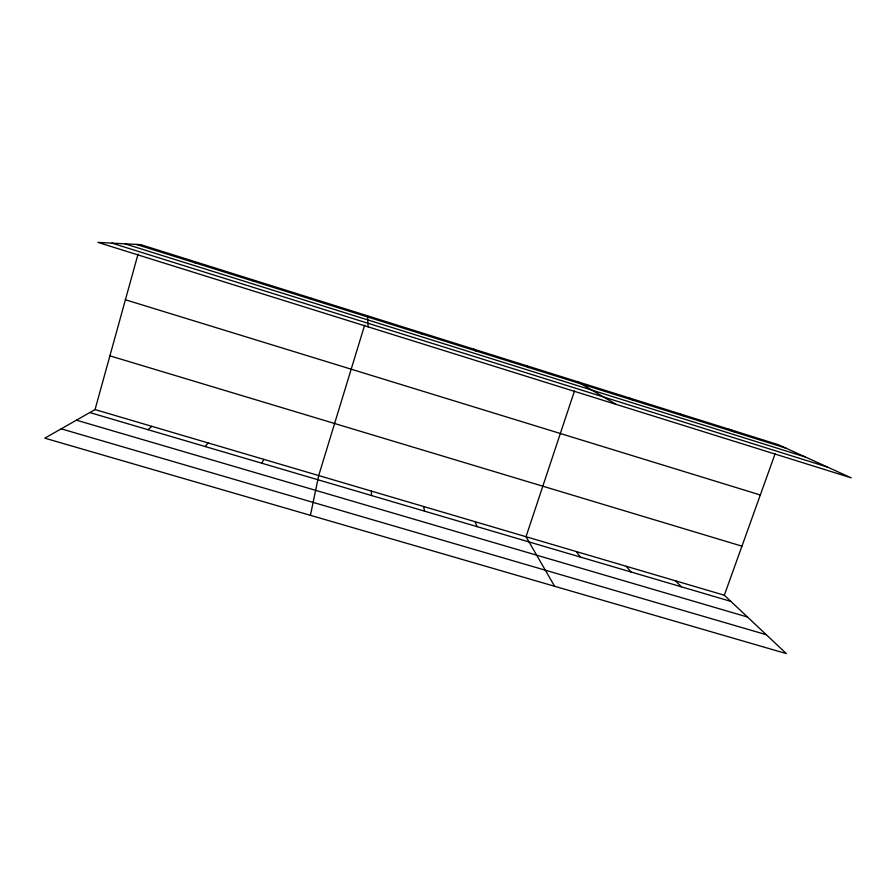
<?xml version="1.0" encoding="UTF-8"?>
<svg xmlns="http://www.w3.org/2000/svg" width="896" height="896" viewBox="0 0 896 896"><rect width="100%" height="100%" fill="white"/><g stroke="black" fill="none" stroke-linecap="round" stroke-linejoin="round"><path stroke-width="1.34" d="M310.43 515.334L318.707 475.552L364.638 325.147M95.043 409.573L724.338 595.224L786.352 653.598L44.8 438.166L95.043 409.573L138.062 254.05M574.47 391.003L526.019 536.715L554.602 586.275M724.338 595.224L775.118 453.734M261.845 463.232L263.771 459.346M205.184 446.544L208.197 442.949M147.84 429.654L151.95 426.362M310.789 299.152L311.808 298.334M253.31 281.12L255.45 280.65M195.126 262.875L198.408 262.752M76.418 420.168L747.499 617.03M61.197 428.837L766.282 634.704M89.802 412.552L730.878 601.395M109.906 355.846L741.944 546.157M125.418 299.768L760.312 494.984M136.226 244.406L786.027 448.19M124.869 243.813L805.515 457.061M111.933 243.13L827.568 467.096M728.997 429.218L735.784 432.443M679.078 413.56L684.981 416.506M628.611 397.723L633.584 400.389M577.562 381.707L616.09 404.354M525.941 365.512L529.021 367.595M473.726 349.138L475.832 350.907M675.562 580.843L681.251 586.768M626.259 566.294L631.075 571.995M420.918 332.562L422.005 334.029M576.408 551.589L580.339 557.043M475.048 521.685L477.12 526.646M423.517 506.475L424.637 511.179M367.494 315.806L368.088 326.838M371.403 491.109L371.538 495.544M140.661 244.63L97.966 242.402L851.2 477.848L778.355 444.707L140.661 244.63"/></g></svg>
